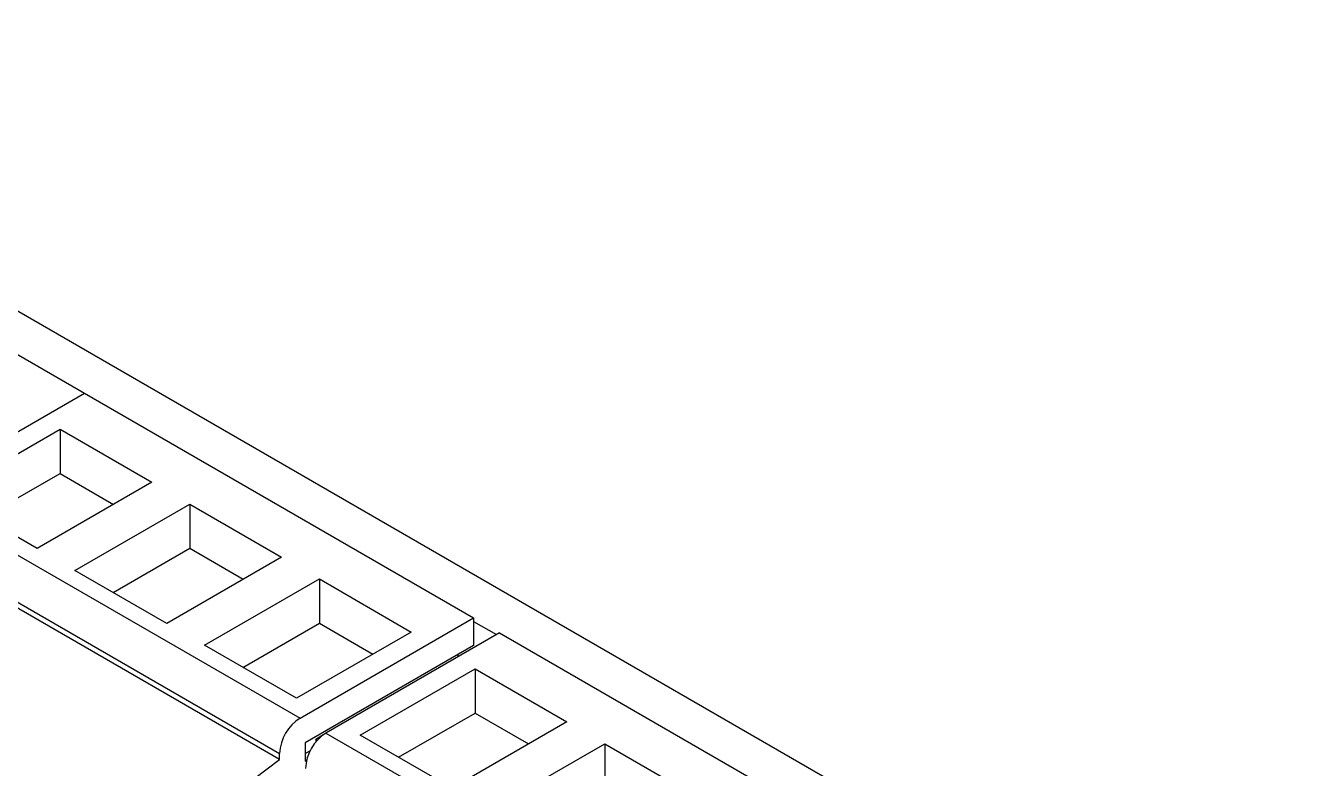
# Model space of a CAD drawing. Header units: millimetres. Extents: x 2 to 294, y 2 to 208.
# Drawn here: x 223.41 to 258.84, y 160.31 to 180.89 of the extents above; entities that cross this region are included whole.
import ezdxf

# ---------------------------------------------------------------- set-up
doc = ezdxf.new("R2010")
doc.units = ezdxf.units.MM

msp = doc.modelspace()

# ---------------------------------------------------------------- linework, layer by layer
at = {"color": 7, "linetype": 'Continuous', "lineweight": 25}
for p, q in [((209.497, 180.887), (265.714, 148.434)), ((214.272, 176.923), (225.048, 170.702)), ((220.24, 167.926), (225.048, 170.702)), ((225.048, 170.702), (235.824, 164.481)), ((221.187, 167.869), (224.369, 169.706)), ((224.369, 169.706), (226.915, 168.236)), ((224.369, 169.706), (224.369, 168.481)), ((222.248, 167.257), (224.369, 168.481)), ((224.369, 168.481), (225.854, 167.624)), ((220.24, 167.926), (231.016, 161.705)), ((226.915, 168.236), (223.733, 166.399)), ((223.733, 166.399), (221.187, 167.869)), ((224.779, 165.795), (227.961, 167.632)), ((227.961, 167.632), (230.507, 166.163)), ((227.961, 167.632), (227.961, 166.407)), ((219.674, 166.946), (230.45, 160.725)), ((230.45, 160.562), (219.674, 166.783)), ((225.84, 165.183), (227.961, 166.407)), ((230.507, 166.163), (227.325, 164.326)), ((227.961, 166.407), (229.446, 165.55)), ((227.325, 164.326), (224.779, 165.795)), ((228.371, 163.722), (231.553, 165.558)), ((231.553, 165.558), (234.099, 164.089)), ((231.553, 165.558), (231.553, 164.334)), ((231.016, 161.705), (235.824, 164.481)), ((235.824, 164.481), (235.824, 163.713)), ((235.824, 164.383), (236.458, 164.017)), ((229.432, 163.109), (231.553, 164.334)), ((234.099, 164.089), (230.917, 162.252)), ((231.553, 164.334), (233.038, 163.477)), ((236.543, 164.066), (231.734, 161.29)), ((236.543, 164.066), (247.319, 157.845)), ((230.917, 162.252), (228.371, 163.722)), ((235.824, 163.713), (231.157, 161.019)), ((235.386, 163.46), (235.386, 163.398)), ((232.682, 161.233), (235.864, 163.07)), ((235.864, 163.07), (238.41, 161.6)), ((235.864, 163.07), (235.864, 161.845)), ((233.743, 160.621), (235.864, 161.845)), ((238.41, 161.6), (235.228, 159.764)), ((235.864, 161.845), (237.349, 160.988)), ((231.452, 161.124), (231.68, 161.256)), ((231.734, 161.29), (242.511, 155.069)), ((235.228, 159.764), (232.682, 161.233)), ((231.157, 161.019), (231.157, 160.513)), ((231.452, 161.124), (231.452, 161.039)), ((231.486, 161.081), (231.452, 161.124)), ((236.274, 159.159), (239.456, 160.996)), ((239.456, 160.996), (242.002, 159.527)), ((239.456, 160.996), (239.456, 159.772)), ((226.104, 157.269), (230.45, 160.562)), ((230.45, 160.562), (230.45, 160.725)), ((231.157, 160.727), (231.303, 160.811)), ((231.157, 160.513), (231.198, 160.537))]:
    msp.add_line(p, q, dxfattribs=at)
for centre in [(231.679, 160.669), (232.397, 160.255)]:
    msp.add_arc(centre, 1.229, 122.6055, 177.3945, dxfattribs=at)

doc.saveas('drawing.dxf')
